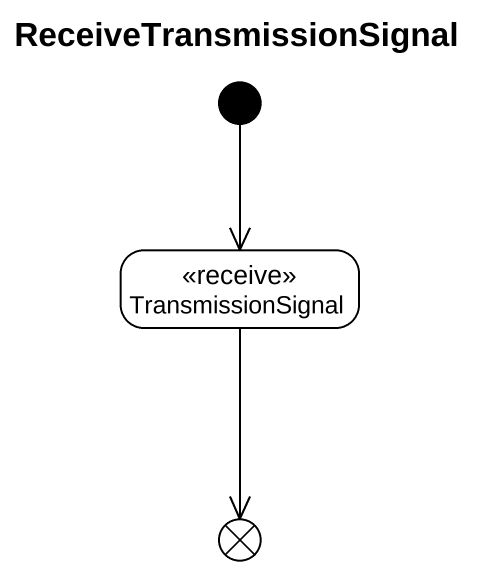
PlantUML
@startuml
title ReceiveTransmissionSignal
hide empty description
state TransmissionSignal <<receive>>
state flowfinal1 <<end>>
[*] --> TransmissionSignal
TransmissionSignal --> flowfinal1
@enduml
